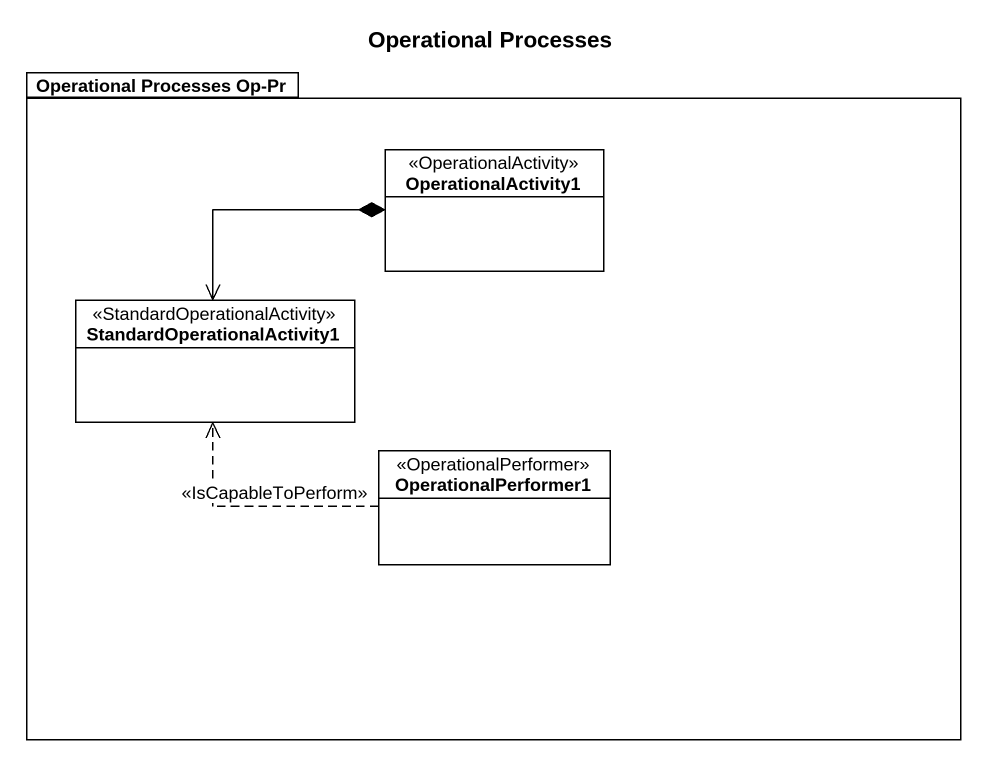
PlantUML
@startuml
title Operational Processes
hide circle
hide empty members
package "Operational Processes Op-Pr" as Operational_Processes_Op_Pr {
  class OperationalActivity1 <<OperationalActivity>>
  class StandardOperationalActivity1 <<StandardOperationalActivity>>
  class OperationalPerformer1 <<OperationalPerformer>>
}
OperationalActivity1 *-left-> StandardOperationalActivity1
OperationalPerformer1 .left.> StandardOperationalActivity1 : <<IsCapableToPerform>>
@enduml
